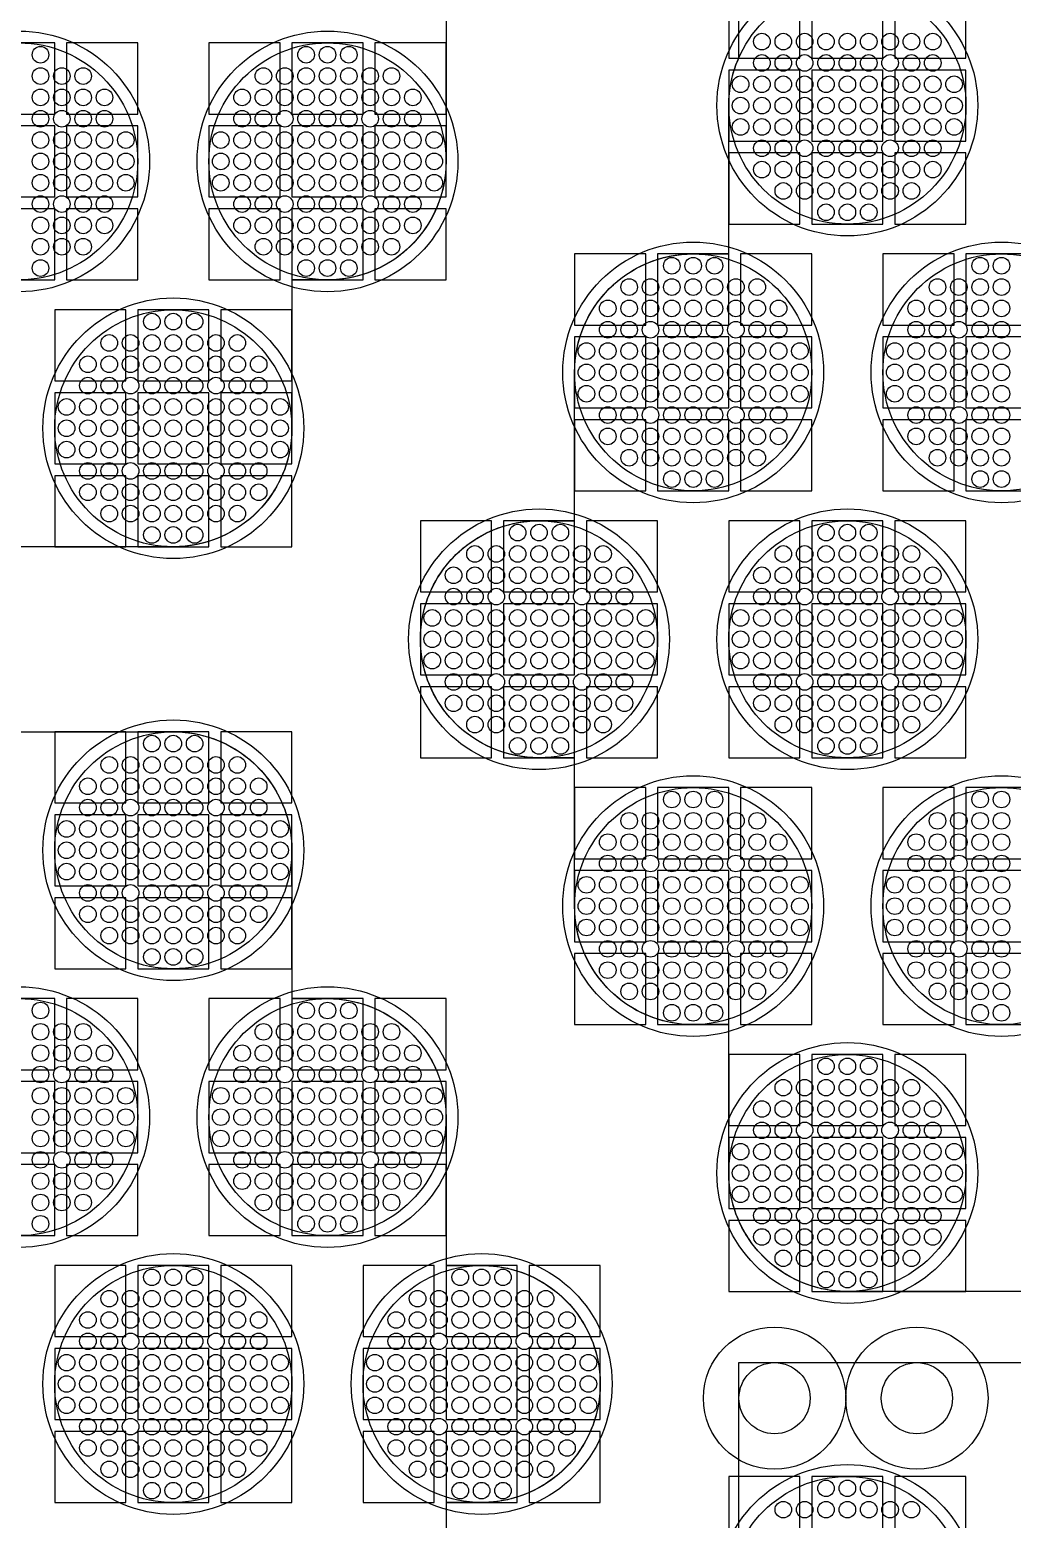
# Model space of a CAD drawing. Extents: x -49 to 54, y -38 to 38.
# Drawn here: x 30.63 to 34.77, y 4.14 to 10.43 of the extents above; entities that cross this region are included whole.
import ezdxf

# ---------------------------------------------------------------- set-up
doc = ezdxf.new("R2010")
doc.units = 0
for name, color, linetype in [('ADHESIVE_VIA_OPENINGS', 30, 'CONTINUOUS'), ('BACK_LAYER', 5, 'CONTINUOUS'), ('COND_LAYER_LOWER_ELECTRODE', 6, 'CONTINUOUS'), ('CONDUCTIVE_LAYER_BACK_LAYER', 2, 'CONTINUOUS'), ('EMITTER', 3, 'CONTINUOUS'), ('LOWER_ELECTRODE', 1, 'CONTINUOUS'), ('SUBSTRATE_VIA', 4, 'CONTINUOUS')]:
    doc.layers.add(name, color=color, linetype=linetype)

msp = doc.modelspace()

# ---------------------------------------------------------------- linework, layer by layer
at = {"layer": 'ADHESIVE_VIA_OPENINGS'}
for centre in [(33.7652, 4.6529), (34.3652, 4.6529)]:
    msp.add_circle(centre, 0.3, dxfattribs=at)
at = {"layer": 'BACK_LAYER'}
for points in [[(33.5721, 10.3063), (33.8721, 10.3063), (33.8721, 10.6063), (33.5721, 10.6063)], [(33.9221, 10.3063), (34.2221, 10.3063), (34.2221, 10.6063), (33.9221, 10.6063)], [(34.2721, 10.3063), (34.5721, 10.3063), (34.5721, 10.6063), (34.2721, 10.6063)], [(30.4302, 10.0707), (30.7302, 10.0707), (30.7302, 10.3707), (30.4302, 10.3707)], [(30.7802, 10.0707), (31.0802, 10.0707), (31.0802, 10.3707), (30.7802, 10.3707)], [(31.3802, 10.0707), (31.6802, 10.0707), (31.6802, 10.3707), (31.3802, 10.3707)], [(31.7302, 10.0707), (32.0302, 10.0707), (32.0302, 10.3707), (31.7302, 10.3707)], [(32.0802, 10.0707), (32.3802, 10.0707), (32.3802, 10.3707), (32.0802, 10.3707)], [(33.5721, 9.9563), (33.8721, 9.9563), (33.8721, 10.2563), (33.5721, 10.2563)], [(33.9221, 9.9563), (34.2221, 9.9563), (34.2221, 10.2563), (33.9221, 10.2563)], [(34.2721, 9.9563), (34.5721, 9.9563), (34.5721, 10.2563), (34.2721, 10.2563)], [(30.4302, 9.7207), (30.7302, 9.7207), (30.7302, 10.0207), (30.4302, 10.0207)], [(30.7802, 9.7207), (31.0802, 9.7207), (31.0802, 10.0207), (30.7802, 10.0207)], [(31.3802, 9.7207), (31.6802, 9.7207), (31.6802, 10.0207), (31.3802, 10.0207)], [(31.7302, 9.7207), (32.0302, 9.7207), (32.0302, 10.0207), (31.7302, 10.0207)], [(32.0802, 9.7207), (32.3802, 9.7207), (32.3802, 10.0207), (32.0802, 10.0207)], [(33.5721, 9.6063), (33.8721, 9.6063), (33.8721, 9.9063), (33.5721, 9.9063)], [(33.9221, 9.6063), (34.2221, 9.6063), (34.2221, 9.9063), (33.9221, 9.9063)], [(34.2721, 9.6063), (34.5721, 9.6063), (34.5721, 9.9063), (34.2721, 9.9063)], [(30.4302, 9.3707), (30.7302, 9.3707), (30.7302, 9.6707), (30.4302, 9.6707)], [(30.7802, 9.3707), (31.0802, 9.3707), (31.0802, 9.6707), (30.7802, 9.6707)], [(31.3802, 9.3707), (31.6802, 9.3707), (31.6802, 9.6707), (31.3802, 9.6707)], [(31.7302, 9.3707), (32.0302, 9.3707), (32.0302, 9.6707), (31.7302, 9.6707)], [(32.0802, 9.3707), (32.3802, 9.3707), (32.3802, 9.6707), (32.0802, 9.6707)], [(32.9221, 9.1805), (33.2221, 9.1805), (33.2221, 9.4805), (32.9221, 9.4805)], [(33.2721, 9.1805), (33.5721, 9.1805), (33.5721, 9.4805), (33.2721, 9.4805)], [(33.6221, 9.1805), (33.9221, 9.1805), (33.9221, 9.4805), (33.6221, 9.4805)], [(34.2221, 9.1805), (34.5221, 9.1805), (34.5221, 9.4805), (34.2221, 9.4805)], [(34.5721, 9.1805), (34.8721, 9.1805), (34.8721, 9.4805), (34.5721, 9.4805)], [(30.7302, 8.9448), (31.0302, 8.9448), (31.0302, 9.2448), (30.7302, 9.2448)], [(31.0802, 8.9448), (31.3802, 8.9448), (31.3802, 9.2448), (31.0802, 9.2448)], [(31.4302, 8.9448), (31.7302, 8.9448), (31.7302, 9.2448), (31.4302, 9.2448)], [(32.9221, 8.8305), (33.2221, 8.8305), (33.2221, 9.1305), (32.9221, 9.1305)], [(33.2721, 8.8305), (33.5721, 8.8305), (33.5721, 9.1305), (33.2721, 9.1305)], [(33.6221, 8.8305), (33.9221, 8.8305), (33.9221, 9.1305), (33.6221, 9.1305)], [(34.2221, 8.8305), (34.5221, 8.8305), (34.5221, 9.1305), (34.2221, 9.1305)], [(34.5721, 8.8305), (34.8721, 8.8305), (34.8721, 9.1305), (34.5721, 9.1305)], [(30.7302, 8.5948), (31.0302, 8.5948), (31.0302, 8.8948), (30.7302, 8.8948)], [(31.0802, 8.5948), (31.3802, 8.5948), (31.3802, 8.8948), (31.0802, 8.8948)], [(31.4302, 8.5948), (31.7302, 8.5948), (31.7302, 8.8948), (31.4302, 8.8948)], [(32.9221, 8.4805), (33.2221, 8.4805), (33.2221, 8.7805), (32.9221, 8.7805)], [(33.2721, 8.4805), (33.5721, 8.4805), (33.5721, 8.7805), (33.2721, 8.7805)], [(33.6221, 8.4805), (33.9221, 8.4805), (33.9221, 8.7805), (33.6221, 8.7805)], [(34.2221, 8.4805), (34.5221, 8.4805), (34.5221, 8.7805), (34.2221, 8.7805)], [(34.5721, 8.4805), (34.8721, 8.4805), (34.8721, 8.7805), (34.5721, 8.7805)], [(30.7302, 8.2448), (31.0302, 8.2448), (31.0302, 8.5448), (30.7302, 8.5448)], [(31.0802, 8.2448), (31.3802, 8.2448), (31.3802, 8.5448), (31.0802, 8.5448)], [(31.4302, 8.2448), (31.7302, 8.2448), (31.7302, 8.5448), (31.4302, 8.5448)], [(32.2721, 8.0546), (32.5721, 8.0546), (32.5721, 8.3546), (32.2721, 8.3546)], [(32.6221, 8.0546), (32.9221, 8.0546), (32.9221, 8.3546), (32.6221, 8.3546)], [(32.9721, 8.0546), (33.2721, 8.0546), (33.2721, 8.3546), (32.9721, 8.3546)], [(33.5721, 8.0546), (33.8721, 8.0546), (33.8721, 8.3546), (33.5721, 8.3546)], [(33.9221, 8.0546), (34.2221, 8.0546), (34.2221, 8.3546), (33.9221, 8.3546)], [(34.2721, 8.0546), (34.5721, 8.0546), (34.5721, 8.3546), (34.2721, 8.3546)], [(32.2721, 7.7046), (32.5721, 7.7046), (32.5721, 8.0046), (32.2721, 8.0046)], [(32.6221, 7.7046), (32.9221, 7.7046), (32.9221, 8.0046), (32.6221, 8.0046)], [(32.9721, 7.7046), (33.2721, 7.7046), (33.2721, 8.0046), (32.9721, 8.0046)], [(33.5721, 7.7046), (33.8721, 7.7046), (33.8721, 8.0046), (33.5721, 8.0046)], [(33.9221, 7.7046), (34.2221, 7.7046), (34.2221, 8.0046), (33.9221, 8.0046)], [(34.2721, 7.7046), (34.5721, 7.7046), (34.5721, 8.0046), (34.2721, 8.0046)], [(32.2721, 7.3546), (32.5721, 7.3546), (32.5721, 7.6546), (32.2721, 7.6546)], [(32.6221, 7.3546), (32.9221, 7.3546), (32.9221, 7.6546), (32.6221, 7.6546)], [(32.9721, 7.3546), (33.2721, 7.3546), (33.2721, 7.6546), (32.9721, 7.6546)], [(33.5721, 7.3546), (33.8721, 7.3546), (33.8721, 7.6546), (33.5721, 7.6546)], [(33.9221, 7.3546), (34.2221, 7.3546), (34.2221, 7.6546), (33.9221, 7.6546)], [(34.2721, 7.3546), (34.5721, 7.3546), (34.5721, 7.6546), (34.2721, 7.6546)], [(30.7302, 7.1645), (31.0302, 7.1645), (31.0302, 7.4645), (30.7302, 7.4645)], [(31.0802, 7.1645), (31.3802, 7.1645), (31.3802, 7.4645), (31.0802, 7.4645)], [(31.4302, 7.1645), (31.7302, 7.1645), (31.7302, 7.4645), (31.4302, 7.4645)], [(32.9221, 6.9288), (33.2221, 6.9288), (33.2221, 7.2288), (32.9221, 7.2288)], [(33.2721, 6.9288), (33.5721, 6.9288), (33.5721, 7.2288), (33.2721, 7.2288)], [(33.6221, 6.9288), (33.9221, 6.9288), (33.9221, 7.2288), (33.6221, 7.2288)], [(34.2221, 6.9288), (34.5221, 6.9288), (34.5221, 7.2288), (34.2221, 7.2288)], [(34.5721, 6.9288), (34.8721, 6.9288), (34.8721, 7.2288), (34.5721, 7.2288)], [(30.7302, 6.8145), (31.0302, 6.8145), (31.0302, 7.1145), (30.7302, 7.1145)], [(31.0802, 6.8145), (31.3802, 6.8145), (31.3802, 7.1145), (31.0802, 7.1145)], [(31.4302, 6.8145), (31.7302, 6.8145), (31.7302, 7.1145), (31.4302, 7.1145)], [(32.9221, 6.5788), (33.2221, 6.5788), (33.2221, 6.8788), (32.9221, 6.8788)], [(33.2721, 6.5788), (33.5721, 6.5788), (33.5721, 6.8788), (33.2721, 6.8788)], [(33.6221, 6.5788), (33.9221, 6.5788), (33.9221, 6.8788), (33.6221, 6.8788)], [(34.2221, 6.5788), (34.5221, 6.5788), (34.5221, 6.8788), (34.2221, 6.8788)], [(34.5721, 6.5788), (34.8721, 6.5788), (34.8721, 6.8788), (34.5721, 6.8788)], [(30.7302, 6.4645), (31.0302, 6.4645), (31.0302, 6.7645), (30.7302, 6.7645)], [(31.0802, 6.4645), (31.3802, 6.4645), (31.3802, 6.7645), (31.0802, 6.7645)], [(31.4302, 6.4645), (31.7302, 6.4645), (31.7302, 6.7645), (31.4302, 6.7645)], [(32.9221, 6.2288), (33.2221, 6.2288), (33.2221, 6.5288), (32.9221, 6.5288)], [(33.2721, 6.2288), (33.5721, 6.2288), (33.5721, 6.5288), (33.2721, 6.5288)], [(33.6221, 6.2288), (33.9221, 6.2288), (33.9221, 6.5288), (33.6221, 6.5288)], [(34.2221, 6.2288), (34.5221, 6.2288), (34.5221, 6.5288), (34.2221, 6.5288)], [(34.5721, 6.2288), (34.8721, 6.2288), (34.8721, 6.5288), (34.5721, 6.5288)], [(30.4302, 6.0386), (30.7302, 6.0386), (30.7302, 6.3386), (30.4302, 6.3386)], [(30.7802, 6.0386), (31.0802, 6.0386), (31.0802, 6.3386), (30.7802, 6.3386)], [(31.3802, 6.0386), (31.6802, 6.0386), (31.6802, 6.3386), (31.3802, 6.3386)], [(31.7302, 6.0386), (32.0302, 6.0386), (32.0302, 6.3386), (31.7302, 6.3386)], [(32.0802, 6.0386), (32.3802, 6.0386), (32.3802, 6.3386), (32.0802, 6.3386)], [(33.5721, 5.803), (33.8721, 5.803), (33.8721, 6.103), (33.5721, 6.103)], [(33.9221, 5.803), (34.2221, 5.803), (34.2221, 6.103), (33.9221, 6.103)], [(34.2721, 5.803), (34.5721, 5.803), (34.5721, 6.103), (34.2721, 6.103)], [(30.4302, 5.6886), (30.7302, 5.6886), (30.7302, 5.9886), (30.4302, 5.9886)], [(30.7802, 5.6886), (31.0802, 5.6886), (31.0802, 5.9886), (30.7802, 5.9886)], [(31.3802, 5.6886), (31.6802, 5.6886), (31.6802, 5.9886), (31.3802, 5.9886)], [(31.7302, 5.6886), (32.0302, 5.6886), (32.0302, 5.9886), (31.7302, 5.9886)], [(32.0802, 5.6886), (32.3802, 5.6886), (32.3802, 5.9886), (32.0802, 5.9886)], [(33.5721, 5.453), (33.8721, 5.453), (33.8721, 5.753), (33.5721, 5.753)], [(33.9221, 5.453), (34.2221, 5.453), (34.2221, 5.753), (33.9221, 5.753)], [(34.2721, 5.453), (34.5721, 5.453), (34.5721, 5.753), (34.2721, 5.753)], [(30.4302, 5.3386), (30.7302, 5.3386), (30.7302, 5.6386), (30.4302, 5.6386)], [(30.7802, 5.3386), (31.0802, 5.3386), (31.0802, 5.6386), (30.7802, 5.6386)], [(31.3802, 5.3386), (31.6802, 5.3386), (31.6802, 5.6386), (31.3802, 5.6386)], [(31.7302, 5.3386), (32.0302, 5.3386), (32.0302, 5.6386), (31.7302, 5.6386)], [(32.0802, 5.3386), (32.3802, 5.3386), (32.3802, 5.6386), (32.0802, 5.6386)], [(33.5721, 5.103), (33.8721, 5.103), (33.8721, 5.403), (33.5721, 5.403)], [(33.9221, 5.103), (34.2221, 5.103), (34.2221, 5.403), (33.9221, 5.403)], [(34.2721, 5.103), (34.5721, 5.103), (34.5721, 5.403), (34.2721, 5.403)], [(30.7302, 4.9128), (31.0302, 4.9128), (31.0302, 5.2128), (30.7302, 5.2128)], [(31.0802, 4.9128), (31.3802, 4.9128), (31.3802, 5.2128), (31.0802, 5.2128)], [(31.4302, 4.9128), (31.7302, 4.9128), (31.7302, 5.2128), (31.4302, 5.2128)], [(32.0302, 4.9128), (32.3302, 4.9128), (32.3302, 5.2128), (32.0302, 5.2128)], [(32.3802, 4.9128), (32.6802, 4.9128), (32.6802, 5.2128), (32.3802, 5.2128)], [(32.7302, 4.9128), (33.0302, 4.9128), (33.0302, 5.2128), (32.7302, 5.2128)], [(30.7302, 4.5628), (31.0302, 4.5628), (31.0302, 4.8628), (30.7302, 4.8628)], [(31.0802, 4.5628), (31.3802, 4.5628), (31.3802, 4.8628), (31.0802, 4.8628)], [(31.4302, 4.5628), (31.7302, 4.5628), (31.7302, 4.8628), (31.4302, 4.8628)], [(32.0302, 4.5628), (32.3302, 4.5628), (32.3302, 4.8628), (32.0302, 4.8628)], [(32.3802, 4.5628), (32.6802, 4.5628), (32.6802, 4.8628), (32.3802, 4.8628)], [(32.7302, 4.5628), (33.0302, 4.5628), (33.0302, 4.8628), (32.7302, 4.8628)], [(30.7302, 4.2128), (31.0302, 4.2128), (31.0302, 4.5128), (30.7302, 4.5128)], [(31.0802, 4.2128), (31.3802, 4.2128), (31.3802, 4.5128), (31.0802, 4.5128)], [(31.4302, 4.2128), (31.7302, 4.2128), (31.7302, 4.5128), (31.4302, 4.5128)], [(32.0302, 4.2128), (32.3302, 4.2128), (32.3302, 4.5128), (32.0302, 4.5128)], [(32.3802, 4.2128), (32.6802, 4.2128), (32.6802, 4.5128), (32.3802, 4.5128)], [(32.7302, 4.2128), (33.0302, 4.2128), (33.0302, 4.5128), (32.7302, 4.5128)], [(33.5721, 4.0226), (33.8721, 4.0226), (33.8721, 4.3226), (33.5721, 4.3226)], [(33.9221, 4.0226), (34.2221, 4.0226), (34.2221, 4.3226), (33.9221, 4.3226)], [(34.2721, 4.0226), (34.5721, 4.0226), (34.5721, 4.3226), (34.2721, 4.3226)]]:
    msp.add_lwpolyline(points, close=True, dxfattribs=at)
at = {"layer": 'COND_LAYER_LOWER_ELECTRODE'}
for centre in [(34.0721, 10.1063), (30.5802, 9.8707), (31.8802, 9.8707), (33.4221, 8.9805), (34.7221, 8.9805), (31.2302, 8.7448), (32.7721, 7.8546), (34.0721, 7.8546), (31.2302, 6.9645), (33.4221, 6.7288), (34.7221, 6.7288), (30.5802, 5.8386), (31.8802, 5.8386), (34.0721, 5.603), (31.2302, 4.7128), (32.5302, 4.7128), (34.0721, 3.8226)]:
    msp.add_circle(centre, 0.55, dxfattribs=at)
at = {"layer": 'CONDUCTIVE_LAYER_BACK_LAYER'}
for points in [[(36.682, 5.1031), (34.0621, 5.1031), (34.0423, 5.1039), (34.0225, 5.1054), (34.0027, 5.1078), (33.9831, 5.111), (33.9636, 5.1149), (33.9443, 5.1196), (33.9252, 5.1251), (33.9063, 5.1313), (33.8876, 5.1382), (33.8693, 5.1459), (33.8513, 5.1544), (33.8336, 5.1635), (33.8164, 5.1733), (33.7995, 5.1838), (33.783, 5.195), (33.767, 5.2068), (33.7515, 5.2192), (33.7365, 5.2323), (33.7221, 5.2459), (33.7081, 5.2601), (33.6948, 5.2749), (33.6821, 5.2901), (33.6699, 5.3059), (33.6584, 5.3221), (33.6476, 5.3388), (33.6374, 5.3559), (33.6279, 5.3733), (33.6192, 5.3912), (33.6111, 5.4093), (33.6038, 5.4278), (33.5972, 5.4466), (33.5913, 5.4656), (33.5862, 5.4848), (33.5819, 5.5042), (33.5784, 5.5238), (33.5756, 5.5435), (33.5737, 5.5633), (33.5725, 5.5831), (33.5721, 5.603), (33.5721, 6.2289), (33.4121, 6.2289), (33.3923, 6.2297), (33.3725, 6.2313), (33.3527, 6.2336), (33.3331, 6.2368), (33.3136, 6.2407), (33.2943, 6.2454), (33.2752, 6.2509), (33.2563, 6.2571), (33.2376, 6.2641), (33.2193, 6.2718), (33.2013, 6.2802), (33.1836, 6.2893), (33.1664, 6.2992), (33.1495, 6.3097), (33.133, 6.3208), (33.117, 6.3326), (33.1015, 6.3451), (33.0865, 6.3581), (33.0721, 6.3718), (33.0581, 6.386), (33.0448, 6.4007), (33.0321, 6.416), (33.0199, 6.4317), (33.0084, 6.4479), (32.9976, 6.4646), (32.9874, 6.4817), (32.9779, 6.4992), (32.9692, 6.517), (32.9611, 6.5352), (32.9538, 6.5537), (32.9472, 6.5724), (32.9413, 6.5914), (32.9362, 6.6106), (32.9319, 6.63), (32.9284, 6.6496), (32.9256, 6.6693), (32.9237, 6.6891), (32.9225, 6.7089), (32.9221, 6.7288), (32.9221, 7.3547), (32.7621, 7.3547), (32.7423, 7.3555), (32.7225, 7.3571), (32.7027, 7.3595), (32.6831, 7.3626), (32.6636, 7.3666), (32.6443, 7.3713), (32.6252, 7.3767), (32.6063, 7.3829), (32.5876, 7.3899), (32.5693, 7.3976), (32.5513, 7.406), (32.5336, 7.4152), (32.5164, 7.425), (32.4995, 7.4355), (32.483, 7.4467), (32.467, 7.4585), (32.4515, 7.4709), (32.4365, 7.484), (32.4221, 7.4976), (32.4081, 7.5118), (32.3948, 7.5265), (32.3821, 7.5418), (32.3699, 7.5575), (32.3584, 7.5738), (32.3476, 7.5904), (32.3374, 7.6075), (32.3279, 7.625), (32.3192, 7.6428), (32.3111, 7.661), (32.3038, 7.6795), (32.2972, 7.6982), (32.2913, 7.7173), (32.2862, 7.7365), (32.2819, 7.7559), (32.2784, 7.7754), (32.2756, 7.7951), (32.2737, 7.8149), (32.2725, 7.8348), (32.2721, 7.8546), (32.2725, 7.8745), (32.2737, 7.8944), (32.2756, 7.9142), (32.2784, 7.9338), (32.2819, 7.9534), (32.2862, 7.9728), (32.2913, 7.992), (32.2972, 8.011), (32.3038, 8.0298), (32.3111, 8.0483), (32.3192, 8.0665), (32.3279, 8.0843), (32.3374, 8.1018), (32.3476, 8.1189), (32.3584, 8.1355), (32.3699, 8.1517), (32.3821, 8.1675), (32.3948, 8.1828), (32.4081, 8.1975), (32.4221, 8.2117), (32.4365, 8.2253), (32.4515, 8.2384), (32.467, 8.2508), (32.483, 8.2626), (32.4995, 8.2738), (32.5164, 8.2843), (32.5336, 8.2941), (32.5513, 8.3033), (32.5693, 8.3117), (32.5876, 8.3194), (32.6063, 8.3264), (32.6252, 8.3326), (32.6443, 8.338), (32.6636, 8.3427), (32.6831, 8.3467), (32.7027, 8.3498), (32.7225, 8.3522), (32.7423, 8.3538), (32.7621, 8.3545), (32.9221, 8.3545), (32.9221, 8.9805), (32.9225, 9.0004), (32.9237, 9.0202), (32.9256, 9.04), (32.9284, 9.0597), (32.9319, 9.0792), (32.9362, 9.0987), (32.9413, 9.1179), (32.9472, 9.1369), (32.9538, 9.1556), (32.9611, 9.1741), (32.9692, 9.1923), (32.9779, 9.2101), (32.9874, 9.2276), (32.9976, 9.2447), (33.0084, 9.2614), (33.0199, 9.2776), (33.0321, 9.2933), (33.0448, 9.3086), (33.0581, 9.3233), (33.0721, 9.3375), (33.0865, 9.3512), (33.1015, 9.3642), (33.117, 9.3767), (33.133, 9.3885), (33.1495, 9.3996), (33.1664, 9.4101), (33.1836, 9.42), (33.2013, 9.4291), (33.2193, 9.4375), (33.2376, 9.4452), (33.2563, 9.4522), (33.2752, 9.4584), (33.2943, 9.4639), (33.3136, 9.4686), (33.3331, 9.4725), (33.3527, 9.4756), (33.3725, 9.478), (33.3923, 9.4796), (33.4121, 9.4804), (33.5721, 9.4804), (33.5721, 10.1063), (33.5725, 10.1262), (33.5737, 10.146), (33.5756, 10.1658), (33.5784, 10.1855), (33.5819, 10.2051), (33.5862, 10.2245), (33.5913, 10.2437), (33.5972, 10.2627), (33.6038, 10.2815), (33.6111, 10.2999), (33.6152, 10.3091), (33.6152, 11.0866)], [(32.3802, 10.4966), (32.3802, 9.8707), (32.3798, 9.8508), (32.3786, 9.8309), (32.3767, 9.8112), (32.3739, 9.7915), (32.3704, 9.7719), (32.3661, 9.7525), (32.361, 9.7333), (32.3551, 9.7143), (32.3485, 9.6955), (32.3412, 9.677), (32.3331, 9.6589), (32.3244, 9.641), (32.3149, 9.6235), (32.3047, 9.6065), (32.2939, 9.5898), (32.2824, 9.5736), (32.2703, 9.5578), (32.2575, 9.5426), (32.2442, 9.5278), (32.2302, 9.5136), (32.2158, 9.5), (32.2008, 9.4869), (32.1853, 9.4745), (32.1693, 9.4627), (32.1528, 9.4515), (32.1359, 9.441), (32.1187, 9.4312), (32.101, 9.4221), (32.083, 9.4136), (32.0647, 9.4059), (32.046, 9.399), (32.0271, 9.3927), (32.008, 9.3873), (31.9887, 9.3826), (31.9692, 9.3787), (31.9496, 9.3755), (31.9298, 9.3731), (31.91, 9.3716), (31.8902, 9.3708), (31.7302, 9.3708), (31.7302, 8.7448), (31.7298, 8.725), (31.7286, 8.7051), (31.7267, 8.6853), (31.7239, 8.6656), (31.7204, 8.6461), (31.7161, 8.6267), (31.711, 8.6074), (31.7051, 8.5884), (31.6985, 8.5697), (31.6912, 8.5512), (31.6831, 8.533), (31.6744, 8.5152), (31.6649, 8.4977), (31.6547, 8.4806), (31.6439, 8.464), (31.6324, 8.4477), (31.6203, 8.432), (31.6075, 8.4167), (31.5942, 8.402), (31.5802, 8.3878), (31.5658, 8.3742), (31.5508, 8.3611), (31.5353, 8.3487), (31.5193, 8.3369), (31.5028, 8.3257), (31.4859, 8.3152), (31.4687, 8.3054), (31.451, 8.2962), (31.433, 8.2878), (31.4147, 8.2801), (31.396, 8.2731), (31.3771, 8.2669), (31.358, 8.2614), (31.3387, 8.2568), (31.3192, 8.2528), (31.2996, 8.2497), (31.2798, 8.2473), (31.26, 8.2457), (31.2402, 8.2449), (28.6203, 8.2449)], [(29.9302, 7.4644), (31.2402, 7.4644), (31.26, 7.4636), (31.2798, 7.462), (31.2996, 7.4596), (31.3192, 7.4565), (31.3387, 7.4525), (31.358, 7.4478), (31.3771, 7.4424), (31.396, 7.4362), (31.4147, 7.4292), (31.433, 7.4215), (31.451, 7.4131), (31.4687, 7.4039), (31.4859, 7.3941), (31.5028, 7.3836), (31.5193, 7.3724), (31.5353, 7.3606), (31.5508, 7.3482), (31.5658, 7.3351), (31.5802, 7.3215), (31.5942, 7.3073), (31.6075, 7.2926), (31.6203, 7.2773), (31.6324, 7.2616), (31.6439, 7.2453), (31.6547, 7.2287), (31.6649, 7.2116), (31.6744, 7.1941), (31.6831, 7.1763), (31.6912, 7.1581), (31.6985, 7.1396), (31.7051, 7.1209), (31.711, 7.1018), (31.7161, 7.0826), (31.7204, 7.0632), (31.7239, 7.0437), (31.7267, 7.024), (31.7286, 7.0042), (31.7298, 6.9843), (31.7302, 6.9645), (31.7302, 6.3385), (31.8902, 6.3385), (31.91, 6.3377), (31.9298, 6.3362), (31.9496, 6.3338), (31.9692, 6.3306), (31.9887, 6.3267), (32.008, 6.322), (32.0271, 6.3165), (32.046, 6.3103), (32.0647, 6.3034), (32.083, 6.2957), (32.101, 6.2872), (32.1187, 6.2781), (32.1359, 6.2683), (32.1528, 6.2578), (32.1693, 6.2466), (32.1853, 6.2348), (32.2008, 6.2224), (32.2158, 6.2093), (32.2302, 6.1957), (32.2442, 6.1815), (32.2575, 6.1667), (32.2703, 6.1515), (32.2824, 6.1357), (32.2939, 6.1195), (32.3047, 6.1028), (32.3149, 6.0857), (32.3244, 6.0683), (32.3331, 6.0504), (32.3412, 6.0323), (32.3485, 6.0138), (32.3551, 5.995), (32.361, 5.976), (32.3661, 5.9568), (32.3704, 5.9374), (32.3739, 5.9178), (32.3767, 5.8981), (32.3786, 5.8783), (32.3798, 5.8585), (32.3802, 5.8386), (32.3802, 5.2127), (32.5402, 5.2127), (32.56, 5.2119), (32.5798, 5.2103), (32.5996, 5.208), (32.6192, 5.2048), (32.6387, 5.2009), (32.658, 5.1962), (32.6771, 5.1907), (32.696, 5.1845), (32.7147, 5.1775), (32.733, 5.1698), (32.751, 5.1614), (32.7687, 5.1523), (32.7859, 5.1424), (32.8028, 5.1319), (32.8193, 5.1208), (32.8353, 5.109), (32.8508, 5.0965), (32.8658, 5.0835), (32.8802, 5.0698), (32.8942, 5.0556), (32.9075, 5.0409), (32.9203, 5.0256), (32.9324, 5.0099), (32.9439, 4.9937), (32.9547, 4.977), (32.9649, 4.9599), (32.9744, 4.9424), (32.9831, 4.9246), (32.9912, 4.9064), (32.9985, 4.8879), (33.0051, 4.8692), (33.011, 4.8502), (33.0161, 4.831), (33.0204, 4.8116), (33.0239, 4.792), (33.0267, 4.7723), (33.0286, 4.7525), (33.0298, 4.7327), (33.0302, 4.7128), (33.0298, 4.6929), (33.0286, 4.6731), (33.0267, 4.6533), (33.0239, 4.6336), (33.0204, 4.614), (33.0161, 4.5946), (33.011, 4.5754), (33.0051, 4.5564), (32.9985, 4.5376), (32.9912, 4.5192), (32.9831, 4.501), (32.9744, 4.4831), (32.9649, 4.4657), (32.9547, 4.4486), (32.9439, 4.4319), (32.9324, 4.4157), (32.9203, 4.3999), (32.9075, 4.3847), (32.8942, 4.3699), (32.8802, 4.3557), (32.8658, 4.3421), (32.8508, 4.3291), (32.8353, 4.3166), (32.8193, 4.3048), (32.8028, 4.2936), (32.7859, 4.2831), (32.7687, 4.2733), (32.751, 4.2642), (32.733, 4.2557), (32.7147, 4.248), (32.696, 4.2411), (32.6771, 4.2349), (32.658, 4.2294), (32.6387, 4.2247), (32.6192, 4.2208), (32.5996, 4.2176), (32.5798, 4.2153), (32.56, 4.2137), (32.5402, 4.2129), (32.3802, 4.2129), (32.3802, 3.587)], [(33.6152, 4.0254), (33.6152, 4.8029), (35.3721, 4.8029)]]:
    msp.add_lwpolyline(points, dxfattribs=at)
at = {"layer": 'EMITTER'}
for centre in [(34.0721, 10.1063), (30.5802, 9.8707), (31.8802, 9.8707), (33.4221, 8.9805), (34.7221, 8.9805), (31.2302, 8.7448), (32.7721, 7.8546), (34.0721, 7.8546), (31.2302, 6.9645), (33.4221, 6.7288), (34.7221, 6.7288), (30.5802, 5.8386), (31.8802, 5.8386), (34.0721, 5.603), (31.2302, 4.7128), (32.5302, 4.7128), (34.0721, 3.8226)]:
    msp.add_circle(centre, 0.5, dxfattribs=at)
at = {"layer": 'LOWER_ELECTRODE'}
for centre in [(33.7121, 10.3763), (33.8021, 10.3763), (33.8921, 10.3763), (33.9821, 10.3763), (34.0721, 10.3763), (34.1621, 10.3763), (34.2521, 10.3763), (34.3421, 10.3763), (34.4321, 10.3763), (30.6702, 10.3207), (31.7902, 10.3207), (31.8802, 10.3207), (31.9702, 10.3207), (33.7121, 10.2863), (33.8021, 10.2863), (33.8921, 10.2863), (33.9821, 10.2863), (34.0721, 10.2863), (34.1621, 10.2863), (34.2521, 10.2863), (34.3421, 10.2863), (34.4321, 10.2863), (30.6702, 10.2307), (30.7602, 10.2307), (30.8502, 10.2307), (31.6102, 10.2307), (31.7002, 10.2307), (31.7902, 10.2307), (31.8802, 10.2307), (31.9702, 10.2307), (32.0602, 10.2307), (32.1502, 10.2307), (33.6221, 10.1963), (33.7121, 10.1963), (33.8021, 10.1963), (33.8921, 10.1963), (33.9821, 10.1963), (34.0721, 10.1963), (34.1621, 10.1963), (34.2521, 10.1963), (34.3421, 10.1963), (34.4321, 10.1963), (34.5221, 10.1963), (30.6702, 10.1407), (30.7602, 10.1407), (30.8502, 10.1407), (30.9402, 10.1407), (31.5202, 10.1407), (31.6102, 10.1407), (31.7002, 10.1407), (31.7902, 10.1407), (31.8802, 10.1407), (31.9702, 10.1407), (32.0602, 10.1407), (32.1502, 10.1407), (32.2402, 10.1407), (33.6221, 10.1063), (33.7121, 10.1063), (33.8021, 10.1063), (33.8921, 10.1063), (33.9821, 10.1063), (34.0721, 10.1063), (34.1621, 10.1063), (34.2521, 10.1063), (34.3421, 10.1063), (34.4321, 10.1063), (34.5221, 10.1063), (30.6702, 10.0507), (30.7602, 10.0507), (30.8502, 10.0507), (30.9402, 10.0507), (31.5202, 10.0507), (31.6102, 10.0507), (31.7002, 10.0507), (31.7902, 10.0507), (31.8802, 10.0507), (31.9702, 10.0507), (32.0602, 10.0507), (32.1502, 10.0507), (32.2402, 10.0507), (30.6702, 9.9607), (30.7602, 9.9607), (30.8502, 9.9607), (30.9402, 9.9607), (31.0302, 9.9607), (31.4302, 9.9607), (31.5202, 9.9607), (31.6102, 9.9607), (31.7002, 9.9607), (31.7902, 9.9607), (31.8802, 9.9607), (31.9702, 9.9607), (32.0602, 9.9607), (32.1502, 9.9607), (32.2402, 9.9607), (32.3302, 9.9607), (33.6221, 10.0163), (33.7121, 10.0163), (33.8021, 10.0163), (33.8921, 10.0163), (33.9821, 10.0163), (34.0721, 10.0163), (34.1621, 10.0163), (34.2521, 10.0163), (34.3421, 10.0163), (34.4321, 10.0163), (34.5221, 10.0163), (33.7121, 9.9263), (33.8021, 9.9263), (33.8921, 9.9263), (33.9821, 9.9263), (34.0721, 9.9263), (34.1621, 9.9263), (34.2521, 9.9263), (34.3421, 9.9263), (34.4321, 9.9263), (30.6702, 9.8707), (30.7602, 9.8707), (30.8502, 9.8707), (30.9402, 9.8707), (31.0302, 9.8707), (31.4302, 9.8707), (31.5202, 9.8707), (31.6102, 9.8707), (31.7002, 9.8707), (31.7902, 9.8707), (31.8802, 9.8707), (31.9702, 9.8707), (32.0602, 9.8707), (32.1502, 9.8707), (32.2402, 9.8707), (32.3302, 9.8707), (33.7121, 9.8363), (33.8021, 9.8363), (33.8921, 9.8363), (33.9821, 9.8363), (34.0721, 9.8363), (34.1621, 9.8363), (34.2521, 9.8363), (34.3421, 9.8363), (34.4321, 9.8363), (30.6702, 9.7807), (30.7602, 9.7807), (30.8502, 9.7807), (30.9402, 9.7807), (31.0302, 9.7807), (31.4302, 9.7807), (31.5202, 9.7807), (31.6102, 9.7807), (31.7002, 9.7807), (31.7902, 9.7807), (31.8802, 9.7807), (31.9702, 9.7807), (32.0602, 9.7807), (32.1502, 9.7807), (32.2402, 9.7807), (32.3302, 9.7807), (33.8021, 9.7463), (33.8921, 9.7463), (33.9821, 9.7463), (34.0721, 9.7463), (34.1621, 9.7463), (34.2521, 9.7463), (34.3421, 9.7463), (30.6702, 9.6907), (30.7602, 9.6907), (30.8502, 9.6907), (30.9402, 9.6907), (31.5202, 9.6907), (31.6102, 9.6907), (31.7002, 9.6907), (31.7902, 9.6907), (31.8802, 9.6907), (31.9702, 9.6907), (32.0602, 9.6907), (32.1502, 9.6907), (32.2402, 9.6907), (33.9821, 9.6563), (34.0721, 9.6563), (34.1621, 9.6563), (30.6702, 9.6007), (30.7602, 9.6007), (30.8502, 9.6007), (30.9402, 9.6007), (31.5202, 9.6007), (31.6102, 9.6007), (31.7002, 9.6007), (31.7902, 9.6007), (31.8802, 9.6007), (31.9702, 9.6007), (32.0602, 9.6007), (32.1502, 9.6007), (32.2402, 9.6007), (30.6702, 9.5107), (30.7602, 9.5107), (30.8502, 9.5107), (31.6102, 9.5107), (31.7002, 9.5107), (31.7902, 9.5107), (31.8802, 9.5107), (31.9702, 9.5107), (32.0602, 9.5107), (32.1502, 9.5107), (30.6702, 9.4207), (31.7902, 9.4207), (31.8802, 9.4207), (31.9702, 9.4207), (33.3321, 9.4305), (33.4221, 9.4305), (33.5121, 9.4305), (34.6321, 9.4305), (34.7221, 9.4305), (33.1521, 9.3405), (33.2421, 9.3405), (33.3321, 9.3405), (33.4221, 9.3405), (33.5121, 9.3405), (33.6021, 9.3405), (33.6921, 9.3405), (34.4521, 9.3405), (34.5421, 9.3405), (34.6321, 9.3405), (34.7221, 9.3405), (33.0621, 9.2505), (33.1521, 9.2505), (33.2421, 9.2505), (33.3321, 9.2505), (33.4221, 9.2505), (33.5121, 9.2505), (33.6021, 9.2505), (33.6921, 9.2505), (33.7821, 9.2505), (34.3621, 9.2505), (34.4521, 9.2505), (34.5421, 9.2505), (34.6321, 9.2505), (34.7221, 9.2505), (31.1402, 9.1948), (31.2302, 9.1948), (31.3202, 9.1948), (33.0621, 9.1605), (33.1521, 9.1605), (33.2421, 9.1605), (33.3321, 9.1605), (33.4221, 9.1605), (33.5121, 9.1605), (33.6021, 9.1605), (33.6921, 9.1605), (33.7821, 9.1605), (34.3621, 9.1605), (34.4521, 9.1605), (34.5421, 9.1605), (34.6321, 9.1605), (34.7221, 9.1605), (30.9602, 9.1048), (31.0502, 9.1048), (31.1402, 9.1048), (31.2302, 9.1048), (31.3202, 9.1048), (31.4102, 9.1048), (31.5002, 9.1048), (30.8702, 9.0148), (30.9602, 9.0148), (31.0502, 9.0148), (31.1402, 9.0148), (31.2302, 9.0148), (31.3202, 9.0148), (31.4102, 9.0148), (31.5002, 9.0148), (31.5902, 9.0148), (32.9721, 9.0705), (33.0621, 9.0705), (33.1521, 9.0705), (33.2421, 9.0705), (33.3321, 9.0705), (33.4221, 9.0705), (33.5121, 9.0705), (33.6021, 9.0705), (33.6921, 9.0705), (33.7821, 9.0705), (33.8721, 9.0705), (34.2721, 9.0705), (34.3621, 9.0705), (34.4521, 9.0705), (34.5421, 9.0705), (34.6321, 9.0705), (34.7221, 9.0705), (32.9721, 8.9805), (33.0621, 8.9805), (33.1521, 8.9805), (33.2421, 8.9805), (33.3321, 8.9805), (33.4221, 8.9805), (33.5121, 8.9805), (33.6021, 8.9805), (33.6921, 8.9805), (33.7821, 8.9805), (33.8721, 8.9805), (34.2721, 8.9805), (34.3621, 8.9805), (34.4521, 8.9805), (34.5421, 8.9805), (34.6321, 8.9805), (34.7221, 8.9805), (30.8702, 8.9248), (30.9602, 8.9248), (31.0502, 8.9248), (31.1402, 8.9248), (31.2302, 8.9248), (31.3202, 8.9248), (31.4102, 8.9248), (31.5002, 8.9248), (31.5902, 8.9248), (32.9721, 8.8905), (33.0621, 8.8905), (33.1521, 8.8905), (33.2421, 8.8905), (33.3321, 8.8905), (33.4221, 8.8905), (33.5121, 8.8905), (33.6021, 8.8905), (33.6921, 8.8905), (33.7821, 8.8905), (33.8721, 8.8905), (34.2721, 8.8905), (34.3621, 8.8905), (34.4521, 8.8905), (34.5421, 8.8905), (34.6321, 8.8905), (34.7221, 8.8905), (30.7802, 8.8348), (30.8702, 8.8348), (30.9602, 8.8348), (31.0502, 8.8348), (31.1402, 8.8348), (31.2302, 8.8348), (31.3202, 8.8348), (31.4102, 8.8348), (31.5002, 8.8348), (31.5902, 8.8348), (31.6802, 8.8348), (33.0621, 8.8005), (33.1521, 8.8005), (33.2421, 8.8005), (33.3321, 8.8005), (33.4221, 8.8005), (33.5121, 8.8005), (33.6021, 8.8005), (33.6921, 8.8005), (33.7821, 8.8005), (34.3621, 8.8005), (34.4521, 8.8005), (34.5421, 8.8005), (34.6321, 8.8005), (34.7221, 8.8005), (30.7802, 8.7448), (30.8702, 8.7448), (30.9602, 8.7448), (31.0502, 8.7448), (31.1402, 8.7448), (31.2302, 8.7448), (31.3202, 8.7448), (31.4102, 8.7448), (31.5002, 8.7448), (31.5902, 8.7448), (31.6802, 8.7448), (33.0621, 8.7105), (33.1521, 8.7105), (33.2421, 8.7105), (33.3321, 8.7105), (33.4221, 8.7105), (33.5121, 8.7105), (33.6021, 8.7105), (33.6921, 8.7105), (33.7821, 8.7105), (34.3621, 8.7105), (34.4521, 8.7105), (34.5421, 8.7105), (34.6321, 8.7105), (34.7221, 8.7105), (30.7802, 8.6548), (30.8702, 8.6548), (30.9602, 8.6548), (31.0502, 8.6548), (31.1402, 8.6548), (31.2302, 8.6548), (31.3202, 8.6548), (31.4102, 8.6548), (31.5002, 8.6548), (31.5902, 8.6548), (31.6802, 8.6548), (33.1521, 8.6205), (33.2421, 8.6205), (33.3321, 8.6205), (33.4221, 8.6205), (33.5121, 8.6205), (33.6021, 8.6205), (33.6921, 8.6205), (34.4521, 8.6205), (34.5421, 8.6205), (34.6321, 8.6205), (34.7221, 8.6205), (30.8702, 8.5648), (30.9602, 8.5648), (31.0502, 8.5648), (31.1402, 8.5648), (31.2302, 8.5648), (31.3202, 8.5648), (31.4102, 8.5648), (31.5002, 8.5648), (31.5902, 8.5648), (33.3321, 8.5305), (33.4221, 8.5305), (33.5121, 8.5305), (34.6321, 8.5305), (34.7221, 8.5305), (30.8702, 8.4748), (30.9602, 8.4748), (31.0502, 8.4748), (31.1402, 8.4748), (31.2302, 8.4748), (31.3202, 8.4748), (31.4102, 8.4748), (31.5002, 8.4748), (31.5902, 8.4748), (30.9602, 8.3848), (31.0502, 8.3848), (31.1402, 8.3848), (31.2302, 8.3848), (31.3202, 8.3848), (31.4102, 8.3848), (31.5002, 8.3848), (31.1402, 8.2948), (31.2302, 8.2948), (31.3202, 8.2948), (32.6821, 8.3046), (32.7721, 8.3046), (32.8621, 8.3046), (33.9821, 8.3046), (34.0721, 8.3046), (34.1621, 8.3046), (32.5021, 8.2146), (32.5921, 8.2146), (32.6821, 8.2146), (32.7721, 8.2146), (32.8621, 8.2146), (32.9521, 8.2146), (33.0421, 8.2146), (33.8021, 8.2146), (33.8921, 8.2146), (33.9821, 8.2146), (34.0721, 8.2146), (34.1621, 8.2146), (34.2521, 8.2146), (34.3421, 8.2146), (32.4121, 8.1246), (32.5021, 8.1246), (32.5921, 8.1246), (32.6821, 8.1246), (32.7721, 8.1246), (32.8621, 8.1246), (32.9521, 8.1246), (33.0421, 8.1246), (33.1321, 8.1246), (33.7121, 8.1246), (33.8021, 8.1246), (33.8921, 8.1246), (33.9821, 8.1246), (34.0721, 8.1246), (34.1621, 8.1246), (34.2521, 8.1246), (34.3421, 8.1246), (34.4321, 8.1246), (32.4121, 8.0346), (32.5021, 8.0346), (32.5921, 8.0346), (32.6821, 8.0346), (32.7721, 8.0346), (32.8621, 8.0346), (32.9521, 8.0346), (33.0421, 8.0346), (33.1321, 8.0346), (33.7121, 8.0346), (33.8021, 8.0346), (33.8921, 8.0346), (33.9821, 8.0346), (34.0721, 8.0346), (34.1621, 8.0346), (34.2521, 8.0346), (34.3421, 8.0346), (34.4321, 8.0346), (32.3221, 7.9446), (32.4121, 7.9446), (32.5021, 7.9446), (32.5921, 7.9446), (32.6821, 7.9446), (32.7721, 7.9446), (32.8621, 7.9446), (32.9521, 7.9446), (33.0421, 7.9446), (33.1321, 7.9446), (33.2221, 7.9446), (33.6221, 7.9446), (33.7121, 7.9446), (33.8021, 7.9446), (33.8921, 7.9446), (33.9821, 7.9446), (34.0721, 7.9446), (34.1621, 7.9446), (34.2521, 7.9446), (34.3421, 7.9446), (34.4321, 7.9446), (34.5221, 7.9446), (32.3221, 7.8546), (32.4121, 7.8546), (32.5021, 7.8546), (32.5921, 7.8546), (32.6821, 7.8546), (32.7721, 7.8546), (32.8621, 7.8546), (32.9521, 7.8546), (33.0421, 7.8546), (33.1321, 7.8546), (33.2221, 7.8546), (33.6221, 7.8546), (33.7121, 7.8546), (33.8021, 7.8546), (33.8921, 7.8546), (33.9821, 7.8546), (34.0721, 7.8546), (34.1621, 7.8546), (34.2521, 7.8546), (34.3421, 7.8546), (34.4321, 7.8546), (34.5221, 7.8546), (32.3221, 7.7646), (32.4121, 7.7646), (32.5021, 7.7646), (32.5921, 7.7646), (32.6821, 7.7646), (32.7721, 7.7646), (32.8621, 7.7646), (32.9521, 7.7646), (33.0421, 7.7646), (33.1321, 7.7646), (33.2221, 7.7646), (33.6221, 7.7646), (33.7121, 7.7646), (33.8021, 7.7646), (33.8921, 7.7646), (33.9821, 7.7646), (34.0721, 7.7646), (34.1621, 7.7646), (34.2521, 7.7646), (34.3421, 7.7646), (34.4321, 7.7646), (34.5221, 7.7646), (32.4121, 7.6746), (32.5021, 7.6746), (32.5921, 7.6746), (32.6821, 7.6746), (32.7721, 7.6746), (32.8621, 7.6746), (32.9521, 7.6746), (33.0421, 7.6746), (33.1321, 7.6746), (33.7121, 7.6746), (33.8021, 7.6746), (33.8921, 7.6746), (33.9821, 7.6746), (34.0721, 7.6746), (34.1621, 7.6746), (34.2521, 7.6746), (34.3421, 7.6746), (34.4321, 7.6746), (32.4121, 7.5846), (32.5021, 7.5846), (32.5921, 7.5846), (32.6821, 7.5846), (32.7721, 7.5846), (32.8621, 7.5846), (32.9521, 7.5846), (33.0421, 7.5846), (33.1321, 7.5846), (33.7121, 7.5846), (33.8021, 7.5846), (33.8921, 7.5846), (33.9821, 7.5846), (34.0721, 7.5846), (34.1621, 7.5846), (34.2521, 7.5846), (34.3421, 7.5846), (34.4321, 7.5846), (32.5021, 7.4946), (32.5921, 7.4946), (32.6821, 7.4946), (32.7721, 7.4946), (32.8621, 7.4946), (32.9521, 7.4946), (33.0421, 7.4946), (33.8021, 7.4946), (33.8921, 7.4946), (33.9821, 7.4946), (34.0721, 7.4946), (34.1621, 7.4946), (34.2521, 7.4946), (34.3421, 7.4946), (31.1402, 7.4145), (31.2302, 7.4145), (31.3202, 7.4145), (32.6821, 7.4046), (32.7721, 7.4046), (32.8621, 7.4046), (33.9821, 7.4046), (34.0721, 7.4046), (34.1621, 7.4046), (30.9602, 7.3245), (31.0502, 7.3245), (31.1402, 7.3245), (31.2302, 7.3245), (31.3202, 7.3245), (31.4102, 7.3245), (31.5002, 7.3245), (30.8702, 7.2345), (30.9602, 7.2345), (31.0502, 7.2345), (31.1402, 7.2345), (31.2302, 7.2345), (31.3202, 7.2345), (31.4102, 7.2345), (31.5002, 7.2345), (31.5902, 7.2345), (30.8702, 7.1445), (30.9602, 7.1445), (31.0502, 7.1445), (31.1402, 7.1445), (31.2302, 7.1445), (31.3202, 7.1445), (31.4102, 7.1445), (31.5002, 7.1445), (31.5902, 7.1445), (33.3321, 7.1788), (33.4221, 7.1788), (33.5121, 7.1788), (34.6321, 7.1788), (34.7221, 7.1788), (33.1521, 7.0888), (33.2421, 7.0888), (33.3321, 7.0888), (33.4221, 7.0888), (33.5121, 7.0888), (33.6021, 7.0888), (33.6921, 7.0888), (34.4521, 7.0888), (34.5421, 7.0888), (34.6321, 7.0888), (34.7221, 7.0888), (30.7802, 7.0545), (30.8702, 7.0545), (30.9602, 7.0545), (31.0502, 7.0545), (31.1402, 7.0545), (31.2302, 7.0545), (31.3202, 7.0545), (31.4102, 7.0545), (31.5002, 7.0545), (31.5902, 7.0545), (31.6802, 7.0545), (30.7802, 6.9645), (30.8702, 6.9645), (30.9602, 6.9645), (31.0502, 6.9645), (31.1402, 6.9645), (31.2302, 6.9645), (31.3202, 6.9645), (31.4102, 6.9645), (31.5002, 6.9645), (31.5902, 6.9645), (31.6802, 6.9645), (33.0621, 6.9988), (33.1521, 6.9988), (33.2421, 6.9988), (33.3321, 6.9988), (33.4221, 6.9988), (33.5121, 6.9988), (33.6021, 6.9988), (33.6921, 6.9988), (33.7821, 6.9988), (34.3621, 6.9988), (34.4521, 6.9988), (34.5421, 6.9988), (34.6321, 6.9988), (34.7221, 6.9988), (33.0621, 6.9088), (33.1521, 6.9088), (33.2421, 6.9088), (33.3321, 6.9088), (33.4221, 6.9088), (33.5121, 6.9088), (33.6021, 6.9088), (33.6921, 6.9088), (33.7821, 6.9088), (34.3621, 6.9088), (34.4521, 6.9088), (34.5421, 6.9088), (34.6321, 6.9088), (34.7221, 6.9088), (30.7802, 6.8745), (30.8702, 6.8745), (30.9602, 6.8745), (31.0502, 6.8745), (31.1402, 6.8745), (31.2302, 6.8745), (31.3202, 6.8745), (31.4102, 6.8745), (31.5002, 6.8745), (31.5902, 6.8745), (31.6802, 6.8745), (32.9721, 6.8188), (33.0621, 6.8188), (33.1521, 6.8188), (33.2421, 6.8188), (33.3321, 6.8188), (33.4221, 6.8188), (33.5121, 6.8188), (33.6021, 6.8188), (33.6921, 6.8188), (33.7821, 6.8188), (33.8721, 6.8188), (34.2721, 6.8188), (34.3621, 6.8188), (34.4521, 6.8188), (34.5421, 6.8188), (34.6321, 6.8188), (34.7221, 6.8188), (30.8702, 6.7845), (30.9602, 6.7845), (31.0502, 6.7845), (31.1402, 6.7845), (31.2302, 6.7845), (31.3202, 6.7845), (31.4102, 6.7845), (31.5002, 6.7845), (31.5902, 6.7845), (30.8702, 6.6945), (30.9602, 6.6945), (31.0502, 6.6945), (31.1402, 6.6945), (31.2302, 6.6945), (31.3202, 6.6945), (31.4102, 6.6945), (31.5002, 6.6945), (31.5902, 6.6945), (32.9721, 6.7288), (33.0621, 6.7288), (33.1521, 6.7288), (33.2421, 6.7288), (33.3321, 6.7288), (33.4221, 6.7288), (33.5121, 6.7288), (33.6021, 6.7288), (33.6921, 6.7288), (33.7821, 6.7288), (33.8721, 6.7288), (34.2721, 6.7288), (34.3621, 6.7288), (34.4521, 6.7288), (34.5421, 6.7288), (34.6321, 6.7288), (34.7221, 6.7288), (32.9721, 6.6388), (33.0621, 6.6388), (33.1521, 6.6388), (33.2421, 6.6388), (33.3321, 6.6388), (33.4221, 6.6388), (33.5121, 6.6388), (33.6021, 6.6388), (33.6921, 6.6388), (33.7821, 6.6388), (33.8721, 6.6388), (34.2721, 6.6388), (34.3621, 6.6388), (34.4521, 6.6388), (34.5421, 6.6388), (34.6321, 6.6388), (34.7221, 6.6388), (30.9602, 6.6045), (31.0502, 6.6045), (31.1402, 6.6045), (31.2302, 6.6045), (31.3202, 6.6045), (31.4102, 6.6045), (31.5002, 6.6045), (31.1402, 6.5145), (31.2302, 6.5145), (31.3202, 6.5145), (33.0621, 6.5488), (33.1521, 6.5488), (33.2421, 6.5488), (33.3321, 6.5488), (33.4221, 6.5488), (33.5121, 6.5488), (33.6021, 6.5488), (33.6921, 6.5488), (33.7821, 6.5488), (34.3621, 6.5488), (34.4521, 6.5488), (34.5421, 6.5488), (34.6321, 6.5488), (34.7221, 6.5488), (33.0621, 6.4588), (33.1521, 6.4588), (33.2421, 6.4588), (33.3321, 6.4588), (33.4221, 6.4588), (33.5121, 6.4588), (33.6021, 6.4588), (33.6921, 6.4588), (33.7821, 6.4588), (34.3621, 6.4588), (34.4521, 6.4588), (34.5421, 6.4588), (34.6321, 6.4588), (34.7221, 6.4588), (33.1521, 6.3688), (33.2421, 6.3688), (33.3321, 6.3688), (33.4221, 6.3688), (33.5121, 6.3688), (33.6021, 6.3688), (33.6921, 6.3688), (34.4521, 6.3688), (34.5421, 6.3688), (34.6321, 6.3688), (34.7221, 6.3688), (30.6702, 6.2886), (31.7902, 6.2886), (31.8802, 6.2886), (31.9702, 6.2886), (33.3321, 6.2788), (33.4221, 6.2788), (33.5121, 6.2788), (34.6321, 6.2788), (34.7221, 6.2788), (30.6702, 6.1986), (30.7602, 6.1986), (30.8502, 6.1986), (31.6102, 6.1986), (31.7002, 6.1986), (31.7902, 6.1986), (31.8802, 6.1986), (31.9702, 6.1986), (32.0602, 6.1986), (32.1502, 6.1986), (30.6702, 6.1086), (30.7602, 6.1086), (30.8502, 6.1086), (30.9402, 6.1086), (31.5202, 6.1086), (31.6102, 6.1086), (31.7002, 6.1086), (31.7902, 6.1086), (31.8802, 6.1086), (31.9702, 6.1086), (32.0602, 6.1086), (32.1502, 6.1086), (32.2402, 6.1086), (30.6702, 6.0186), (30.7602, 6.0186), (30.8502, 6.0186), (30.9402, 6.0186), (31.5202, 6.0186), (31.6102, 6.0186), (31.7002, 6.0186), (31.7902, 6.0186), (31.8802, 6.0186), (31.9702, 6.0186), (32.0602, 6.0186), (32.1502, 6.0186), (32.2402, 6.0186), (33.9821, 6.053), (34.0721, 6.053), (34.1621, 6.053), (33.8021, 5.963), (33.8921, 5.963), (33.9821, 5.963), (34.0721, 5.963), (34.1621, 5.963), (34.2521, 5.963), (34.3421, 5.963), (30.6702, 5.9286), (30.7602, 5.9286), (30.8502, 5.9286), (30.9402, 5.9286), (31.0302, 5.9286), (31.4302, 5.9286), (31.5202, 5.9286), (31.6102, 5.9286), (31.7002, 5.9286), (31.7902, 5.9286), (31.8802, 5.9286), (31.9702, 5.9286), (32.0602, 5.9286), (32.1502, 5.9286), (32.2402, 5.9286), (32.3302, 5.9286), (33.7121, 5.873), (33.8021, 5.873), (33.8921, 5.873), (33.9821, 5.873), (34.0721, 5.873), (34.1621, 5.873), (34.2521, 5.873), (34.3421, 5.873), (34.4321, 5.873), (30.6702, 5.8386), (30.7602, 5.8386), (30.8502, 5.8386), (30.9402, 5.8386), (31.0302, 5.8386), (31.4302, 5.8386), (31.5202, 5.8386), (31.6102, 5.8386), (31.7002, 5.8386), (31.7902, 5.8386), (31.8802, 5.8386), (31.9702, 5.8386), (32.0602, 5.8386), (32.1502, 5.8386), (32.2402, 5.8386), (32.3302, 5.8386), (30.6702, 5.7486), (30.7602, 5.7486), (30.8502, 5.7486), (30.9402, 5.7486), (31.0302, 5.7486), (31.4302, 5.7486), (31.5202, 5.7486), (31.6102, 5.7486), (31.7002, 5.7486), (31.7902, 5.7486), (31.8802, 5.7486), (31.9702, 5.7486), (32.0602, 5.7486), (32.1502, 5.7486), (32.2402, 5.7486), (32.3302, 5.7486), (33.7121, 5.783), (33.8021, 5.783), (33.8921, 5.783), (33.9821, 5.783), (34.0721, 5.783), (34.1621, 5.783), (34.2521, 5.783), (34.3421, 5.783), (34.4321, 5.783), (33.6221, 5.693), (33.7121, 5.693), (33.8021, 5.693), (33.8921, 5.693), (33.9821, 5.693), (34.0721, 5.693), (34.1621, 5.693), (34.2521, 5.693), (34.3421, 5.693), (34.4321, 5.693), (34.5221, 5.693), (30.6702, 5.6586), (30.7602, 5.6586), (30.8502, 5.6586), (30.9402, 5.6586), (31.5202, 5.6586), (31.6102, 5.6586), (31.7002, 5.6586), (31.7902, 5.6586), (31.8802, 5.6586), (31.9702, 5.6586), (32.0602, 5.6586), (32.1502, 5.6586), (32.2402, 5.6586), (30.6702, 5.5686), (30.7602, 5.5686), (30.8502, 5.5686), (30.9402, 5.5686), (31.5202, 5.5686), (31.6102, 5.5686), (31.7002, 5.5686), (31.7902, 5.5686), (31.8802, 5.5686), (31.9702, 5.5686), (32.0602, 5.5686), (32.1502, 5.5686), (32.2402, 5.5686), (33.6221, 5.603), (33.7121, 5.603), (33.8021, 5.603), (33.8921, 5.603), (33.9821, 5.603), (34.0721, 5.603), (34.1621, 5.603), (34.2521, 5.603), (34.3421, 5.603), (34.4321, 5.603), (34.5221, 5.603), (33.6221, 5.513), (33.7121, 5.513), (33.8021, 5.513), (33.8921, 5.513), (33.9821, 5.513), (34.0721, 5.513), (34.1621, 5.513), (34.2521, 5.513), (34.3421, 5.513), (34.4321, 5.513), (34.5221, 5.513), (30.6702, 5.4786), (30.7602, 5.4786), (30.8502, 5.4786), (31.6102, 5.4786), (31.7002, 5.4786), (31.7902, 5.4786), (31.8802, 5.4786), (31.9702, 5.4786), (32.0602, 5.4786), (32.1502, 5.4786), (30.6702, 5.3886), (31.7902, 5.3886), (31.8802, 5.3886), (31.9702, 5.3886), (33.7121, 5.423), (33.8021, 5.423), (33.8921, 5.423), (33.9821, 5.423), (34.0721, 5.423), (34.1621, 5.423), (34.2521, 5.423), (34.3421, 5.423), (34.4321, 5.423), (33.7121, 5.333), (33.8021, 5.333), (33.8921, 5.333), (33.9821, 5.333), (34.0721, 5.333), (34.1621, 5.333), (34.2521, 5.333), (34.3421, 5.333), (34.4321, 5.333), (33.8021, 5.243), (33.8921, 5.243), (33.9821, 5.243), (34.0721, 5.243), (34.1621, 5.243), (34.2521, 5.243), (34.3421, 5.243), (31.1402, 5.1628), (31.2302, 5.1628), (31.3202, 5.1628), (32.4402, 5.1628), (32.5302, 5.1628), (32.6202, 5.1628), (33.9821, 5.153), (34.0721, 5.153), (34.1621, 5.153), (30.9602, 5.0728), (31.0502, 5.0728), (31.1402, 5.0728), (31.2302, 5.0728), (31.3202, 5.0728), (31.4102, 5.0728), (31.5002, 5.0728), (32.2602, 5.0728), (32.3502, 5.0728), (32.4402, 5.0728), (32.5302, 5.0728), (32.6202, 5.0728), (32.7102, 5.0728), (32.8002, 5.0728), (30.8702, 4.9828), (30.9602, 4.9828), (31.0502, 4.9828), (31.1402, 4.9828), (31.2302, 4.9828), (31.3202, 4.9828), (31.4102, 4.9828), (31.5002, 4.9828), (31.5902, 4.9828), (32.1702, 4.9828), (32.2602, 4.9828), (32.3502, 4.9828), (32.4402, 4.9828), (32.5302, 4.9828), (32.6202, 4.9828), (32.7102, 4.9828), (32.8002, 4.9828), (32.8902, 4.9828), (30.8702, 4.8928), (30.9602, 4.8928), (31.0502, 4.8928), (31.1402, 4.8928), (31.2302, 4.8928), (31.3202, 4.8928), (31.4102, 4.8928), (31.5002, 4.8928), (31.5902, 4.8928), (32.1702, 4.8928), (32.2602, 4.8928), (32.3502, 4.8928), (32.4402, 4.8928), (32.5302, 4.8928), (32.6202, 4.8928), (32.7102, 4.8928), (32.8002, 4.8928), (32.8902, 4.8928), (30.7802, 4.8028), (30.8702, 4.8028), (30.9602, 4.8028), (31.0502, 4.8028), (31.1402, 4.8028), (31.2302, 4.8028), (31.3202, 4.8028), (31.4102, 4.8028), (31.5002, 4.8028), (31.5902, 4.8028), (31.6802, 4.8028), (32.0802, 4.8028), (32.1702, 4.8028), (32.2602, 4.8028), (32.3502, 4.8028), (32.4402, 4.8028), (32.5302, 4.8028), (32.6202, 4.8028), (32.7102, 4.8028), (32.8002, 4.8028), (32.8902, 4.8028), (32.9802, 4.8028), (30.7802, 4.7128), (30.8702, 4.7128), (30.9602, 4.7128), (31.0502, 4.7128), (31.1402, 4.7128), (31.2302, 4.7128), (31.3202, 4.7128), (31.4102, 4.7128), (31.5002, 4.7128), (31.5902, 4.7128), (31.6802, 4.7128), (32.0802, 4.7128), (32.1702, 4.7128), (32.2602, 4.7128), (32.3502, 4.7128), (32.4402, 4.7128), (32.5302, 4.7128), (32.6202, 4.7128), (32.7102, 4.7128), (32.8002, 4.7128), (32.8902, 4.7128), (32.9802, 4.7128), (30.7802, 4.6228), (30.8702, 4.6228), (30.9602, 4.6228), (31.0502, 4.6228), (31.1402, 4.6228), (31.2302, 4.6228), (31.3202, 4.6228), (31.4102, 4.6228), (31.5002, 4.6228), (31.5902, 4.6228), (31.6802, 4.6228), (32.0802, 4.6228), (32.1702, 4.6228), (32.2602, 4.6228), (32.3502, 4.6228), (32.4402, 4.6228), (32.5302, 4.6228), (32.6202, 4.6228), (32.7102, 4.6228), (32.8002, 4.6228), (32.8902, 4.6228), (32.9802, 4.6228), (30.8702, 4.5328), (30.9602, 4.5328), (31.0502, 4.5328), (31.1402, 4.5328), (31.2302, 4.5328), (31.3202, 4.5328), (31.4102, 4.5328), (31.5002, 4.5328), (31.5902, 4.5328), (32.1702, 4.5328), (32.2602, 4.5328), (32.3502, 4.5328), (32.4402, 4.5328), (32.5302, 4.5328), (32.6202, 4.5328), (32.7102, 4.5328), (32.8002, 4.5328), (32.8902, 4.5328), (30.8702, 4.4428), (30.9602, 4.4428), (31.0502, 4.4428), (31.1402, 4.4428), (31.2302, 4.4428), (31.3202, 4.4428), (31.4102, 4.4428), (31.5002, 4.4428), (31.5902, 4.4428), (32.1702, 4.4428), (32.2602, 4.4428), (32.3502, 4.4428), (32.4402, 4.4428), (32.5302, 4.4428), (32.6202, 4.4428), (32.7102, 4.4428), (32.8002, 4.4428), (32.8902, 4.4428), (30.9602, 4.3528), (31.0502, 4.3528), (31.1402, 4.3528), (31.2302, 4.3528), (31.3202, 4.3528), (31.4102, 4.3528), (31.5002, 4.3528), (32.2602, 4.3528), (32.3502, 4.3528), (32.4402, 4.3528), (32.5302, 4.3528), (32.6202, 4.3528), (32.7102, 4.3528), (32.8002, 4.3528), (31.1402, 4.2628), (31.2302, 4.2628), (31.3202, 4.2628), (32.4402, 4.2628), (32.5302, 4.2628), (32.6202, 4.2628), (33.9821, 4.2726), (34.0721, 4.2726), (34.1621, 4.2726), (33.8021, 4.1826), (33.8921, 4.1826), (33.9821, 4.1826), (34.0721, 4.1826), (34.1621, 4.1826), (34.2521, 4.1826), (34.3421, 4.1826)]:
    msp.add_circle(centre, 0.035, dxfattribs=at)
at = {"layer": 'SUBSTRATE_VIA'}
for centre in [(33.7652, 4.6529), (34.3652, 4.6529)]:
    msp.add_circle(centre, 0.15, dxfattribs=at)

doc.saveas('drawing.dxf')
